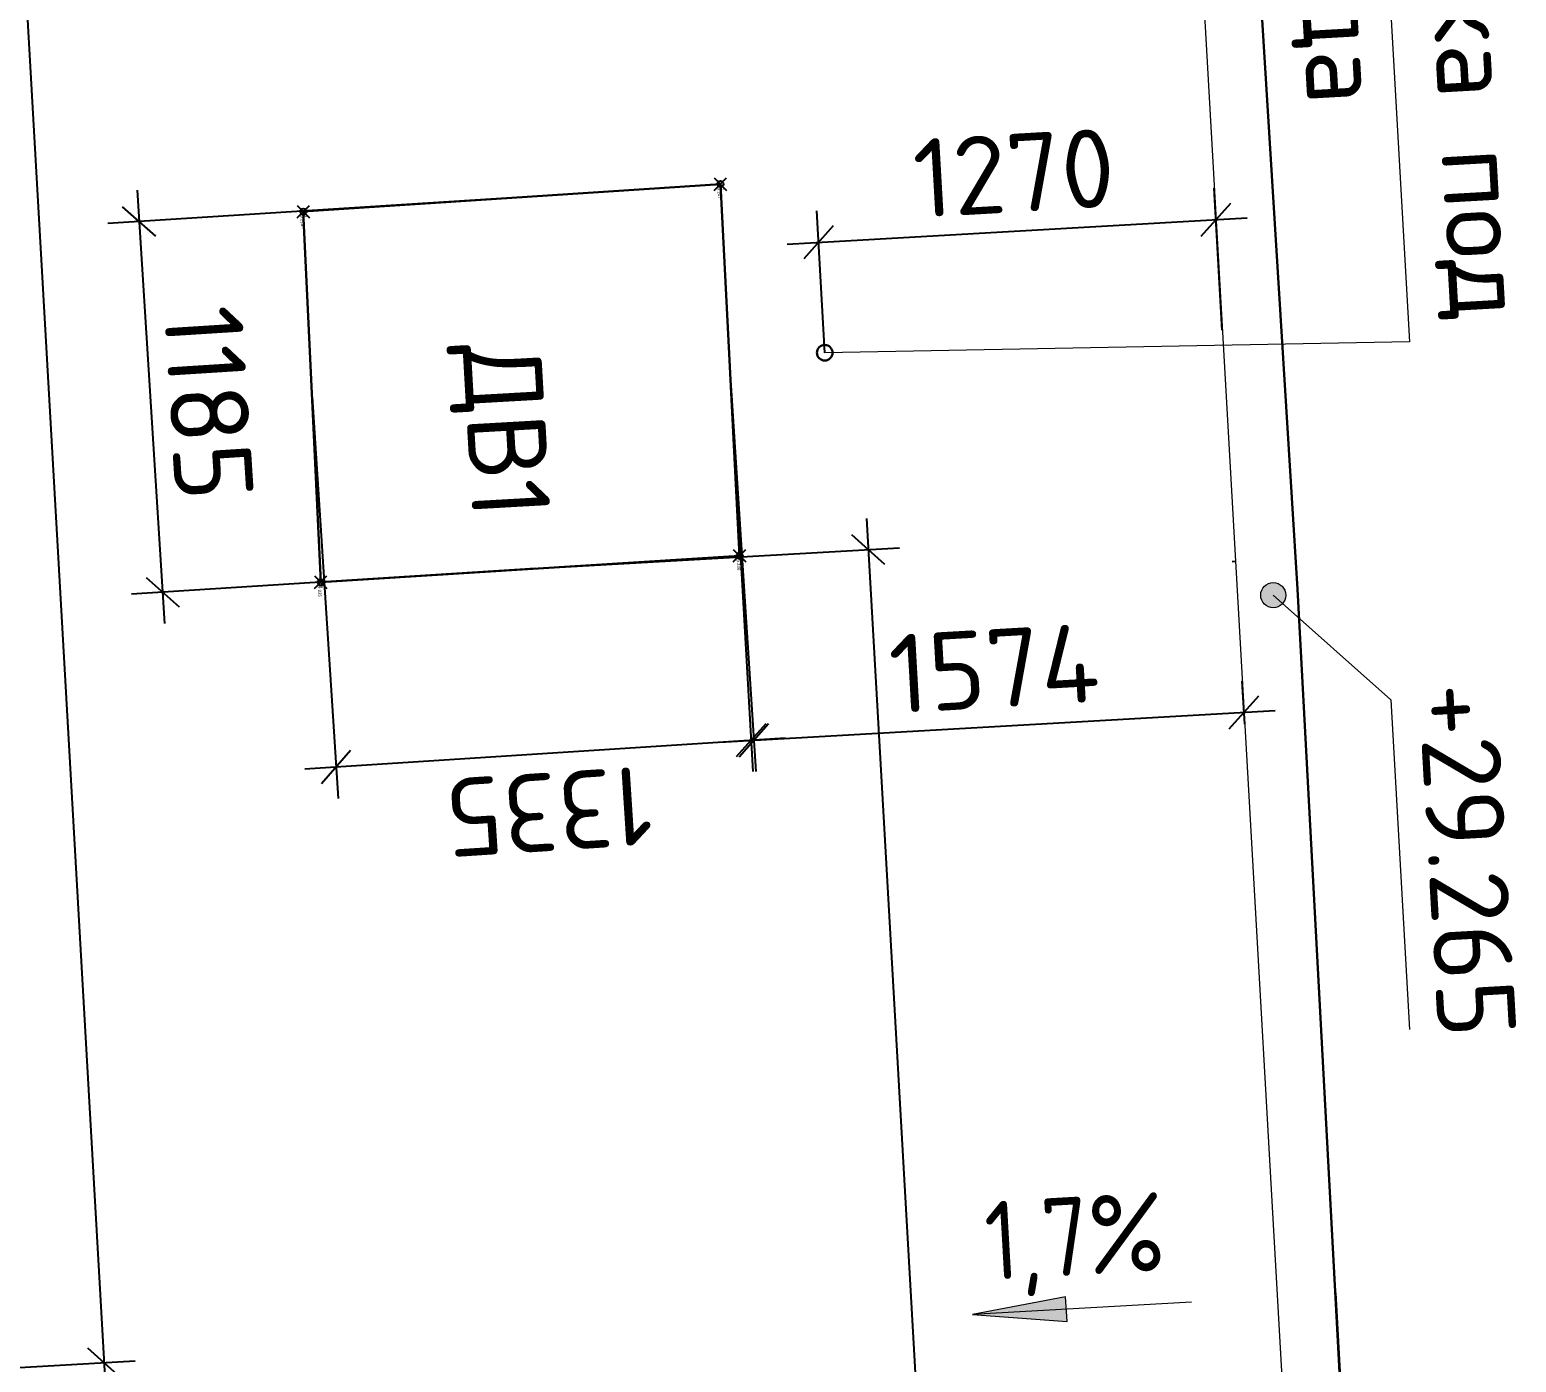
# Model space of a CAD drawing. Header units: metres. Extents: x 107714.2 to 107732.3, y 110797.9 to 110846.2.
# Drawn here: x 107727.152 to 107731.892, y 110802.987 to 110807.237 of the extents above; entities that cross this region are included whole.
import ezdxf

# ---------------------------------------------------------------- set-up
doc = ezdxf.new("R2010")
doc.units = ezdxf.units.M
doc.header["$PDMODE"] = 35
doc.header["$PDSIZE"] = 0.02
doc.linetypes.add('_ШПТ__20_т__2_5__Линия сетки', pattern=[25, 20, -2.5, 0, -2.5])
doc.linetypes.add('CENTER', pattern=[50.8, 31.75, -6.35, 6.35, -6.35])
for name, color, linetype, lineweight in [('Высотные отметки', 7, 'Continuous', 9), ('Линии1', 7, 'Continuous', 30), ('ОСИ', 251, 'CENTER', 18), ('Уклоны в точках', 7, 'Continuous', 9)]:
    doc.layers.add(name, color=color, linetype=linetype, lineweight=lineweight)
doc.layers.add('Слой1', color=7, linetype='Continuous')
doc.styles.add('GOST 2.304 type A', font='isocpeur.ttf')
doc.styles.add('GOST Common_2', font='', dxfattribs={"width": 0.9, "height": 250})
doc.styles.add('ISOCPEUR', font='isocpeur.ttf', dxfattribs={"height": 375})
doc.styles.get("Standard").update_dxf_attribs({"font": 'arial.ttf'})
doc.styles.get('GOST Common_2').set_extended_font_data('GOST Common')
doc.dimstyles.new('ISO-25', dxfattribs={"dimtxt": 0.25, "dimasz": 0.1, "dimexe": 0.1, "dimexo": 0, "dimgap": 0.06, "dimtad": 1, "dimdec": 0, "dimlfac": 1000, "dimtxsty": 'GOST 2.304 type A', "dimblk": 'OBLIQUE', "dimcen": 2.5, "dimdle": 0.1, "dimadec": 0, "dimazin": 0, "dimtfac": 1, "dimtdec": 0, "dimtmove": 0, "dimatfit": 3, "dimfxl": 1, "dimarcsym": 0})

# ---------------------------------------------------------------- blocks, each defined once
blk = doc.blocks.new('_Oblique')
at = {"color": 0, "linetype": 'ByBlock', "lineweight": -2}
blk.add_line((-0.5, -0.5), (0.5, 0.5), dxfattribs=at)
blk = doc.blocks.new('*D90')
at = {"color": 0, "lineweight": -2, "transparency": 16777216}
for p, q in [((107727.4946, 110806.7251), (107727.5822, 110805.3429)), ((107728.6892, 110806.7006), (107727.4011, 110806.6189)), ((107728.7642, 110805.518), (107727.4761, 110805.4363))]:
    blk.add_line(p, q, dxfattribs=at)
at = {"layer": 'Defpoints', "color": 0, "lineweight": 9, "transparency": 16777216}
for p in [(107728.6892, 110806.7006), (107728.7642, 110805.518), (107727.5759, 110805.4427)]:
    blk.add_point(p, dxfattribs=at)
at = {"color": 0, "lineweight": -2, "transparency": 16777216, "xscale": 0.1, "yscale": 0.1, "zscale": 0.1}
for p, rotation in [((107727.5009, 110806.6253), 93.62855402475469), ((107727.5759, 110805.4427), 273.6285540247547)]:
    blk.add_blockref('_Oblique', p, dxfattribs=dict(at, rotation=rotation))
at = {"color": 0, "lineweight": 9, "transparency": 16777216, "insert": (107727.723, 110806.0457), "char_height": 0.25, "attachment_point": 5, "rotation": 273.6286, "style": 'GOST 2.304 type A'}
blk.add_mtext('1185', dxfattribs=at)
blk = doc.blocks.new('*D91')
at = {"color": 0, "lineweight": -2, "transparency": 16777216}
for p, q in [((107729.3848, 110806.152), (107729.4678, 110804.8711)), ((107728.0521, 110806.0656), (107728.1351, 110804.7848)), ((107729.5611, 110804.9774), (107728.0289, 110804.8781))]:
    blk.add_line(p, q, dxfattribs=at)
at = {"layer": 'Defpoints', "color": 0, "lineweight": 9, "transparency": 16777216}
for p in [(107729.3848, 110806.152), (107728.0521, 110806.0656), (107728.1287, 110804.8846)]:
    blk.add_point(p, dxfattribs=at)
at = {"color": 0, "lineweight": -2, "transparency": 16777216, "xscale": 0.1, "yscale": 0.1, "zscale": 0.1}
for p, rotation in [((107729.4613, 110804.9709), 3.707687392971182), ((107728.1287, 110804.8846), 183.7076873929712)]:
    blk.add_blockref('_Oblique', p, dxfattribs=dict(at, rotation=rotation))
at = {"color": 0, "lineweight": 9, "transparency": 16777216, "insert": (107728.807, 110804.7431), "char_height": 0.25, "attachment_point": 5, "rotation": 183.7077, "style": 'GOST 2.304 type A'}
blk.add_mtext('1335', dxfattribs=at)
blk = doc.blocks.new('*D92')
at = {"color": 0, "lineweight": -2, "transparency": 16777216}
for p, q in [((107729.8201, 110805.6781), (107730.1948, 110799.0855)), ((107728.7477, 110805.517), (107729.9256, 110805.5839)), ((107729.1111, 110799.1241), (107730.289, 110799.191))]:
    blk.add_line(p, q, dxfattribs=at)
at = {"layer": 'Defpoints', "color": 0, "lineweight": 9, "transparency": 16777216}
for p in [(107728.7477, 110805.517), (107730.1892, 110799.1854), (107729.1111, 110799.1241)]:
    blk.add_point(p, dxfattribs=at)
at = {"color": 0, "lineweight": -2, "transparency": 16777216, "xscale": 0.1, "yscale": 0.1, "zscale": 0.1}
for p, rotation in [((107729.8258, 110805.5783), 93.25304974487426), ((107730.1892, 110799.1854), 273.2530497448743)]:
    blk.add_blockref('_Oblique', p, dxfattribs=dict(at, rotation=rotation))
at = {"color": 0, "lineweight": 9, "transparency": 16777216, "insert": (107730.2218, 110801.8713), "char_height": 0.25, "attachment_point": 5, "rotation": 273.253, "style": 'GOST 2.304 type A'}
blk.add_mtext('6403', dxfattribs=at)
blk = doc.blocks.new('*D93')
at = {"color": 0, "lineweight": -2, "transparency": 16777216}
for p, q in [((107729.3848, 110806.152), (107729.4576, 110804.8705)), ((107731.026, 110805.0215), (107731.0182, 110805.1595)), ((107729.3521, 110804.9647), (107731.1237, 110805.0654))]:
    blk.add_line(p, q, dxfattribs=at)
at = {"layer": 'Defpoints', "color": 0, "lineweight": 9, "transparency": 16777216}
for p in [(107729.3848, 110806.152), (107731.0239, 110805.0597), (107731.026, 110805.0215)]:
    blk.add_point(p, dxfattribs=at)
at = {"color": 0, "lineweight": -2, "transparency": 16777216, "xscale": 0.1, "yscale": 0.1, "zscale": 0.1}
for p, rotation in [((107731.0239, 110805.0597), 3.253049744874275), ((107729.452, 110804.9704), 183.2530497448743)]:
    blk.add_blockref('_Oblique', p, dxfattribs=dict(at, rotation=rotation))
at = {"color": 0, "lineweight": 9, "transparency": 16777216, "insert": (107730.2274, 110805.1997), "char_height": 0.25, "attachment_point": 5, "rotation": 3.253, "style": 'GOST 2.304 type A'}
blk.add_mtext('1574', dxfattribs=at)
blk = doc.blocks.new('*D169')
at = {"color": 0, "lineweight": -2, "transparency": 16777216}
for p, q in [((107731.3151, 110803.2077), (107731.3544, 110802.5171)), ((107725.9848, 110802.9053), (107726.0241, 110802.2141)), ((107725.9186, 110802.3083), (107731.4485, 110802.6226))]:
    blk.add_line(p, q, dxfattribs=at)
at = {"layer": 'Defpoints', "color": 0, "lineweight": 9, "transparency": 16777216}
for p in [(107731.3151, 110803.2077), (107725.9848, 110802.9053), (107731.3487, 110802.6169)]:
    blk.add_point(p, dxfattribs=at)
at = {"color": 0, "lineweight": -2, "transparency": 16777216, "xscale": 0.1, "yscale": 0.1, "zscale": 0.1}
for p, rotation in [((107731.3487, 110802.6169), 3.253049744874275), ((107726.0185, 110802.314), 183.2530497448743)]:
    blk.add_blockref('_Oblique', p, dxfattribs=dict(at, rotation=rotation))
at = {"color": 0, "lineweight": 9, "transparency": 16777216, "insert": (107728.6731, 110802.6501), "char_height": 0.25, "attachment_point": 5, "rotation": 3.253, "style": 'GOST 2.304 type A'}
blk.add_mtext('5339', dxfattribs=at)
blk = doc.blocks.new('*D172')
at = {"color": 0, "lineweight": -2, "transparency": 16777216}
for p, q in [((107726.6969, 110815.1567), (107727.3944, 110802.8853)), ((107725.2754, 110814.9758), (107726.8024, 110815.0625)), ((107725.9848, 110802.9053), (107727.4885, 110802.9908))]:
    blk.add_line(p, q, dxfattribs=at)
at = {"layer": 'Defpoints', "color": 0, "lineweight": 9, "transparency": 16777216}
for p in [(107725.2754, 110814.9758), (107727.3887, 110802.9851), (107725.9848, 110802.9053)]:
    blk.add_point(p, dxfattribs=at)
at = {"color": 0, "lineweight": -2, "transparency": 16777216, "xscale": 0.1, "yscale": 0.1, "zscale": 0.1}
for p, rotation in [((107726.7026, 110815.0569), 93.25304974487426), ((107727.3887, 110802.9851), 273.2530497448743)]:
    blk.add_blockref('_Oblique', p, dxfattribs=dict(at, rotation=rotation))
at = {"color": 0, "lineweight": 9, "transparency": 16777216, "insert": (107727.2303, 110809.0315), "char_height": 0.25, "attachment_point": 5, "rotation": 273.253, "style": 'GOST 2.304 type A'}
blk.add_mtext('12091', dxfattribs=at)
blk = doc.blocks.new('*D186')
at = {"color": 0, "lineweight": -2, "transparency": 16777216}
for p, q in [((107730.9546, 110806.2786), (107730.9289, 110806.731)), ((107729.5672, 110806.5534), (107731.0344, 110806.6368)), ((107729.6871, 110806.2066), (107729.6614, 110806.6589))]:
    blk.add_line(p, q, dxfattribs=at)
at = {"layer": 'Defpoints', "color": 0, "lineweight": 9, "transparency": 16777216}
for p in [(107730.9345, 110806.6312), (107730.9546, 110806.2786), (107729.6871, 110806.2066, 27.9622)]:
    blk.add_point(p, dxfattribs=at)
at = {"color": 0, "lineweight": -2, "transparency": 16777216, "xscale": 0.1, "yscale": 0.1, "zscale": 0.1}
for p, rotation in [((107730.9345, 110806.6312), 3.253049744874275), ((107729.667, 110806.5591), 183.2530497448743)]:
    blk.add_blockref('_Oblique', p, dxfattribs=dict(at, rotation=rotation))
at = {"color": 0, "lineweight": 9, "transparency": 16777216, "insert": (107730.2903, 110806.7798), "char_height": 0.25, "attachment_point": 5, "rotation": 3.253, "style": 'GOST 2.304 type A'}
blk.add_mtext('1270', dxfattribs=at)

msp = doc.modelspace()

# ---------------------------------------------------------------- hatches: boundary and pattern name
at = {"layer": 'Высотные отметки', "lineweight": 20}
h = msp.add_hatch(color=256, dxfattribs=at)
edge = h.paths.add_edge_path(flags=0)
edge.add_arc((107731.1171, 110805.4333), 0.04, -86.747, 273.253)
at = {"layer": 'Уклоны в точках', "lineweight": 20}
msp.add_hatch(color=256, dxfattribs=at).paths.add_polyline_path([(107730.158, 110803.1386), (107730.4597, 110803.1162), (107730.4552, 110803.195)], flags=0)

# ---------------------------------------------------------------- linework, layer by layer
msp.add_line((107730.9865, 110805.5408), (107730.9965, 110805.5414))
at = {"color": 1, "lineweight": 9, "elevation": 27.9622}
msp.add_lwpolyline([(107731.432, 110808.3548), (107731.5521, 110806.2416), (107729.6871, 110806.2066)], dxfattribs=at)
at = {"lineweight": 30}
msp.add_circle((107729.6871, 110806.2066, 52.4295), 0.025, dxfattribs=at)
at = {"layer": 'Высотные отметки'}
for p, q in [((107731.1171, 110805.4333), (107731.4916, 110805.0992)), ((107731.4916, 110805.0992), (107731.5513, 110804.0483))]:
    msp.add_line(p, q, dxfattribs=at)
at = {"layer": 'Высотные отметки', "lineweight": 20}
msp.add_circle((107731.1171, 110805.4333), 0.04, dxfattribs=at)
at = {"layer": 'Линии1'}
msp.add_lwpolyline([(107729.8146, 110829.4216), (107730.1535, 110823.4379), (107730.4955, 110817.4217), (107730.8232, 110811.4345), (107731.1948, 110805.4522), (107731.5369, 110799.069), (107727.5664, 110798.848), (107726.1087, 110798.7645), (107724.6366, 110798.6691), (107721.5411, 110798.4787), (107719.2511, 110798.3483), (107718.9307, 110804.4255), (107718.5833, 110810.3458), (107718.2386, 110816.3355), (107717.9049, 110822.3253), (107717.7185, 110825.242), (107717.5134, 110828.7285), (107721.099, 110828.9269), (107723.4738, 110829.0731), (107725.8606, 110829.204)], close=True, dxfattribs=at)
msp.add_lwpolyline([(107728.0244, 110806.6566), (107728.0799, 110805.4746), (107729.4155, 110805.5593), (107729.3541, 110806.7446), (107728.0244, 110806.6566)], dxfattribs=at)
at = {"layer": 'ОСИ', "linetype": '_ШПТ__20_т__2_5__Линия сетки', "lineweight": 5}
msp.add_line((107728.735, 110845.3308), (107731.3809, 110798.7777), dxfattribs=at)
at = {"layer": 'Слой1'}
for p in [(107729.3541, 110806.7446, 29.247), (107728.0244, 110806.6566, 29.2176), (107729.4155, 110805.5593, 29.2455), (107728.0799, 110805.4746, 29.225)]:
    msp.add_point(p, dxfattribs=at)
at = {"layer": 'Уклоны в точках', "lineweight": 20}
for p, q in [((107730.4552, 110803.195), (107730.158, 110803.1386)), ((107730.4597, 110803.1162), (107730.4552, 110803.195)), ((107730.158, 110803.1386), (107730.4597, 110803.1162))]:
    msp.add_line(p, q, dxfattribs=at)
at = {"layer": 'Уклоны в точках'}
msp.add_line((107730.8568, 110803.1783), (107730.158, 110803.1386), dxfattribs=at)

# ---------------------------------------------------------------- texts
at = {"color": 1, "insert": (107731.8221, 110808.2665, 27.9622), "char_height": 0.25, "width": 2.006311, "attachment_point": 1, "rotation": 273.253, "style": 'ISOCPEUR'}
msp.add_mtext('Прходка под провода', dxfattribs=at)
at = {"char_height": 0.25, "width": 1.266666, "attachment_point": 1, "rotation": 273.253, "style": 'ISOCPEUR'}
for s, insert in [('ДВ1', (107728.7814, 110806.2443)), ('+29.265', (107731.8291, 110805.1611, -29.1756))]:
    msp.add_mtext(s, dxfattribs=dict(at, insert=insert))
at = {"layer": 'Слой1', "char_height": 0.01, "rotation": 273.253}
for s, insert, width, attachment_point in [(' 29.247', (107729.3541, 110806.7446, 29.247), 0.56, 1), (' 57', (107729.3541, 110806.7446, 29.247), 0.3, 7), (' 29.218', (107728.0244, 110806.6566, 29.2176), 0.56, 1), (' 54', (107728.0244, 110806.6566, 29.2176), 0.3, 7), (' 29.246', (107729.4155, 110805.5593, 29.2455), 0.56, 1), (' 56', (107729.4155, 110805.5593, 29.2455), 0.3, 7), (' 29.225', (107728.0799, 110805.4746, 29.225), 0.56, 1), (' 55', (107728.0799, 110805.4746, 29.225), 0.3, 7)]:
    msp.add_mtext(s, dxfattribs=dict(at, insert=insert, width=width, attachment_point=attachment_point))
at = {"layer": 'Уклоны в точках', "insert": (107730.191, 110803.4977), "char_height": 0.25, "width": 0.71203, "attachment_point": 1, "rotation": 3.253, "line_spacing_factor": 1.022761, "style": 'GOST Common_2'}
msp.add_mtext('1,7%', dxfattribs=at)

# ---------------------------------------------------------------- dimensions: what is measured, and where the dimension line sits
at = {"lineweight": 9}
for base, p1, p2, angle, picture, middle in [((107727.3887, 110802.9851), (107725.2754, 110814.9758), (107725.9848, 110802.9053), 273.253, '*D172', (107727.2303, 110809.0315)), ((107730.9345, 110806.6312), (107729.6871, 110806.2066, 27.9622), (107730.9546, 110806.2786), 3.253, '*D186', (107730.2903, 110806.7798)), ((107731.0239, 110805.0597), (107729.3848, 110806.152), (107731.026, 110805.0215), 3.253, '*D93', (107730.2274, 110805.1997)), ((107731.3487, 110802.6169), (107725.9848, 110802.9053), (107731.3151, 110803.2077), 3.253, '*D169', (107728.6731, 110802.6501))]:
    dim = msp.add_linear_dim(base=base, p1=p1, p2=p2, angle=angle, dimstyle='ISO-25', dxfattribs=at)
    dim.commit()
    dim.dimension.update_dxf_attribs({"geometry": picture, "text_midpoint": middle})
for p1, p2, distance, picture, middle in [((107728.6892, 110806.7006), (107728.7642, 110805.518), -1.1907, '*D90', (107727.723, 110806.0457)), ((107729.3848, 110806.152), (107728.0521, 110806.0656), 1.1835, '*D91', (107728.807, 110804.7431))]:
    dim = msp.add_aligned_dim(p1=p1, p2=p2, distance=distance, dimstyle='ISO-25', dxfattribs=at)
    dim.commit()
    dim.dimension.update_dxf_attribs({"geometry": picture, "text_midpoint": middle})
dim = msp.add_linear_dim(base=(107730.1892, 110799.1854), p1=(107728.7477, 110805.517), p2=(107729.1111, 110799.1241), angle=273.253, dimstyle='ISO-25', dxfattribs=at)
dim.commit()
dim.dimension.update_dxf_attribs({"geometry": '*D92', "text_midpoint": (107730.0371, 110801.8608), "dimtype": 161})

doc.saveas('drawing.dxf')
